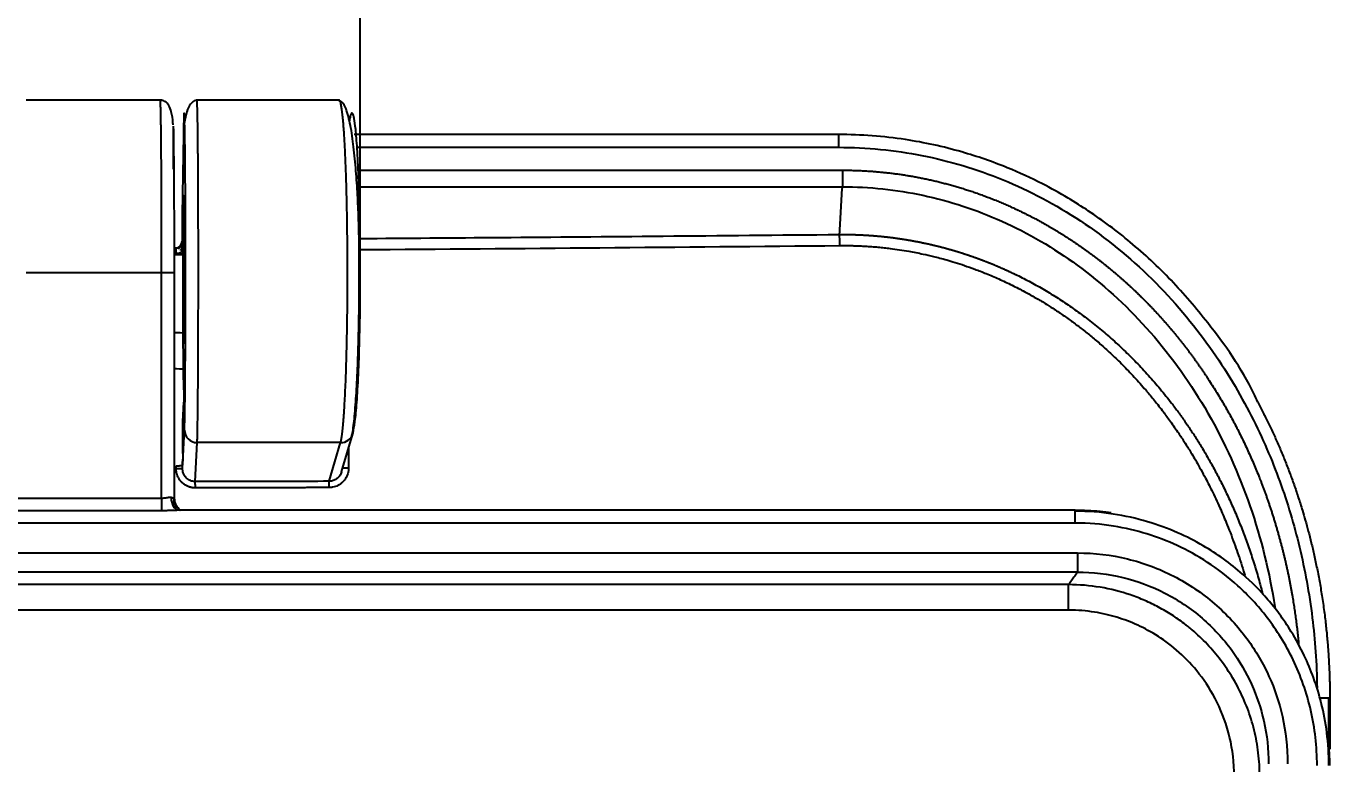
# Model space of a CAD drawing. Header units: millimetres. Extents: x 63 to 483, y 13 to 310.
# Drawn here: x 419.09 to 453.1, y 250.41 to 269.66 of the extents above; entities that cross this region are included whole.
import ezdxf

# ---------------------------------------------------------------- set-up
doc = ezdxf.new("R2010")
doc.units = ezdxf.units.MM
doc.layers.add('DIM', color=5, linetype='Continuous')
doc.styles.get("Standard").update_dxf_attribs({"font": 'arial.ttf'})
doc.dimstyles.new('사본 Standard', dxfattribs={"dimtxt": 2.5, "dimasz": 3, "dimexe": 1, "dimexo": 1, "dimgap": 0.9, "dimtad": 1, "dimdec": 1, "dimdsep": 46, "dimtxsty": 'Standard', "dimcen": 0.09, "dimclrd": 3, "dimclre": 3, "dimclrt": 2, "dimadec": 0, "dimazin": 0, "dimtfac": 1, "dimtdec": 1, "dimtmove": 0, "dimatfit": 3, "dimfxl": 1.25, "dimtolj": 1, "dimtzin": 0, "dimarcsym": 1})

# ---------------------------------------------------------------- blocks, each defined once
blk = doc.blocks.new('*D15')
at = {"layer": 'DIM', "linetype": 'ByBlock', "lineweight": -2, "transparency": 16777216}
for p, q in [((348.403, 264.4), (348.403, 286.546)), ((427.808, 264.373), (427.808, 286.546)), ((351.403, 285.546), (424.808, 285.546))]:
    blk.add_line(p, q, dxfattribs=at)
at = {"layer": 'DIM', "transparency": 16777216}
for points in [[(351.403, 286.046), (351.403, 285.046), (348.403, 285.546)], [(424.808, 286.046), (424.808, 285.046), (427.808, 285.546)]]:
    blk.add_solid(points, dxfattribs=at)
at = {"layer": 'DIM', "transparency": 16777216, "insert": (388.106, 288.579), "char_height": 3, "attachment_point": 5}
blk.add_mtext('\\A1;238.2', dxfattribs=at)

msp = doc.modelspace()

# ---------------------------------------------------------------- linework, layer by layer
at = {"extrusion": (0, 0, -1)}
for p, q in [((422.637, 267.725), (419.091, 267.725)), ((427.258, 267.725), (423.52, 267.725)), ((422.927, 267.05), (422.927, 265.93)), ((423.196, 266.834), (423.164, 264.733)), ((440.281, 266.83), (427.644, 266.83)), ((440.281, 266.83), (440.281, 266.497)), ((427.725, 266.497), (440.281, 266.497)), ((427.756, 265.9), (440.38, 265.9)), ((440.38, 265.9), (440.38, 265.467)), ((427.773, 265.467), (440.38, 265.467)), ((423.189, 265.226), (423.168, 263.807)), ((423.161, 264.041), (423.165, 264.041)), ((422.947, 263.875), (422.998, 263.875)), ((422.958, 263.694), (422.947, 263.694)), ((423.166, 263.694), (422.959, 263.694)), ((422.627, 263.225), (419.091, 263.225)), ((422.961, 263.225), (422.627, 263.225)), ((422.627, 257.34), (422.627, 263.225)), ((422.961, 257.32), (422.961, 263.225)), ((423.181, 259.345), (423.206, 259.848)), ((423.171, 258.119), (423.22, 259.122)), ((423.177, 258.509), (423.179, 259.136)), ((423.504, 257.778), (423.554, 258.794)), ((427.295, 258.794), (423.554, 258.794)), ((426.995, 257.785), (427.295, 258.794)), ((427.32, 258.034), (427.615, 259.027)), ((423.171, 258.22), (423.175, 258.3)), ((422.627, 257.34), (418.852, 257.34)), ((422.627, 257.34), (422.627, 257.018)), ((422.627, 257.018), (418.852, 257.018)), ((446.451, 257.028), (423.048, 257.028)), ((446.451, 256.695), (446.451, 257.028)), ((446.451, 256.695), (329.732, 256.695)), ((329.669, 255.917), (446.513, 255.917)), ((446.513, 255.917), (446.513, 255.419)), ((446.513, 255.419), (329.669, 255.419)), ((453.096, 252.126), (452.831, 252.126))]:
    msp.add_line(p, q, dxfattribs=at)
for centre, major_axis, ratio, start_param, end_param in [((423.214, 263.225), (0, 3.183), 0.008727, 3.427223, 5.299826), ((423.214, 263.225), (0, 1.85), 0.008727, 3.141593, 6.283185), ((423.214, 263.225), (0, 1.85), 0.008727, 0, 3.141593), ((418.998, 263.708), (-9.548, 0.144), 0.008725, 2.003249, 2.022394), ((423.182, 259.017), (0, 0.333), 0.008726, 5.077354, 6.10853), ((423.174, 258.628), (0, 0.333), 0.008726, 1.935761, 2.966937)]:
    msp.add_ellipse(centre, major_axis=major_axis, ratio=ratio, start_param=start_param, end_param=end_param, dxfattribs=at)
for centre, major_axis, ratio, start_param, end_param in [((423.498, 264.733), (0.333, -0.005), 0.866001, 3.124121, 3.159045), ((440.307, 263.935), (-0.003, 0.333), 0.016548, 4.71075, 5.759507), ((422.994, 264.041), (0, 0.167), 0.999962, 3.141593, 4.712389), ((422.998, 264.041), (0, 0.167), 0.999962, 3.141593, 4.712369), ((423.554, 259.122), (-0.333, 0.016), 0.984771, 0.050216, 1.619497), ((427.295, 259.122), (-0.32, 0.095), 0.983499, 3.141584, 3.435072), ((427.295, 259.122), (-0.32, 0.095), 0.983499, 1.855187, 3.141584), ((423.004, 258.119), (-0.167, 0), 0.003049, 1.581463, 3.132866), ((427.501, 258.134), (0.167, 0), 0.002718, 3.569621, 4.724427), ((423.504, 257.614), (0, -0.167), 0.010778, 1.56776, 2.96705), ((426.995, 257.62), (0, -0.167), 0.011839, 1.568014, 2.967047), ((423.127, 257.359), (-0.033, -0.332), 0.747136, 4.786071, 6.252116), ((423.294, 257.32), (-0.332, 0.033), 0.996157, 0.099801, 1.171915), ((446.282, 254.425), (0, -0.667), 0.000005, 1.5707, 3.141593)]:
    msp.add_ellipse(centre, major_axis=major_axis, ratio=ratio, start_param=start_param, end_param=end_param)
for points, degree, knots in [([(422.924, 267.085), (422.924, 267.1), (422.918, 267.236), (422.888, 267.405), (422.827, 267.588), (422.723, 267.701), (422.633, 267.723), (422.585, 267.725)], 3, [0, 0, 0, 0, 0.040037, 0.368138, 0.619705, 0.821493, 1, 1, 1, 1]), ([(422.627, 263.225), (422.627, 263.407), (422.627, 263.592), (422.627, 263.964), (422.627, 264.152), (422.626, 264.527), (422.625, 264.714), (422.624, 265.084), (422.623, 265.267), (422.622, 265.623), (422.621, 265.797), (422.619, 266.132), (422.618, 266.292), (422.615, 266.595), (422.614, 266.737), (422.612, 266.933), (422.611, 266.995), (422.61, 267.084), (422.609, 267.127), (422.609, 267.176), (422.608, 267.199), (422.608, 267.211), (422.608, 267.216), (422.608, 267.219), (422.608, 267.221), (422.608, 267.221), (422.608, 267.222), (422.608, 267.222), (422.608, 267.222), (422.608, 267.222), (422.606, 267.316), (422.605, 267.397), (422.602, 267.534), (422.6, 267.589), (422.597, 267.673), (422.596, 267.701), (422.593, 267.729), (422.591, 267.729), (422.59, 267.715), (422.59, 267.715), (422.59, 267.715)], 3, [0, 0, 0, 0, 0.08333, 0.08333, 0.16666, 0.16666, 0.24999, 0.24999, 0.333319, 0.333319, 0.416649, 0.416649, 0.499979, 0.499979, 0.583309, 0.583309, 0.624974, 0.624974, 0.645806, 0.656222, 0.661431, 0.664035, 0.665337, 0.665988, 0.666313, 0.666476, 0.666557, 0.666598, 0.666598, 0.666639, 0.666639, 0.749969, 0.749969, 0.833298, 0.833298, 0.916628, 0.916628, 0.999958, 0.999958, 1, 1, 1, 1]), ([(423.552, 267.725), (423.501, 267.724), (423.409, 267.682), (423.301, 267.499), (423.223, 267.221), (423.201, 266.975), (423.196, 266.839)], 3, [0, 0, 0, 0, 0.256443, 0.509055, 0.757029, 1, 1, 1, 1]), ([(423.554, 258.794), (423.555, 258.814), (423.557, 258.865), (423.56, 258.973), (423.561, 259.066), (423.563, 259.17), (423.564, 259.227), (423.566, 259.354), (423.568, 259.491), (423.57, 259.651), (423.572, 259.823), (423.572, 259.914), (423.574, 260.108), (423.576, 260.313), (423.577, 260.54), (423.579, 260.776), (423.579, 260.9), (423.58, 261.156), (423.581, 261.289), (423.582, 261.564), (423.583, 261.705), (423.583, 261.996), (423.584, 262.294), (423.584, 262.604), (423.585, 262.918), (423.585, 263.078), (423.585, 263.4), (423.585, 263.562), (423.585, 263.887), (423.584, 264.05), (423.584, 264.375), (423.583, 264.537), (423.582, 264.857), (423.582, 265.015), (423.581, 265.326), (423.579, 265.63), (423.578, 265.918), (423.576, 266.194), (423.575, 266.327), (423.573, 266.578), (423.572, 266.697), (423.569, 266.919), (423.568, 267.021), (423.565, 267.208), (423.564, 267.293), (423.561, 267.44), (423.559, 267.504), (423.556, 267.608), (423.555, 267.649), (423.552, 267.705), (423.55, 267.721), (423.548, 267.725), (423.548, 267.725), (423.547, 267.725)], 3, [0, 0, 0, 0, 0.035486, 0.070972, 0.106459, 0.106459, 0.141945, 0.141945, 0.177431, 0.212917, 0.212917, 0.248403, 0.248403, 0.283889, 0.319376, 0.319376, 0.354862, 0.354862, 0.390348, 0.390348, 0.425834, 0.425834, 0.46132, 0.496806, 0.496806, 0.532293, 0.532293, 0.567779, 0.567779, 0.603265, 0.603265, 0.638751, 0.638751, 0.674237, 0.674237, 0.709723, 0.74521, 0.74521, 0.780696, 0.780696, 0.816182, 0.816182, 0.851668, 0.851668, 0.887154, 0.887154, 0.92264, 0.92264, 0.958127, 0.958127, 0.993613, 0.993613, 1, 1, 1, 1]), ([(427.295, 258.794), (427.296, 258.795), (427.296, 258.797), (427.297, 258.8), (427.298, 258.804), (427.299, 258.807), (427.3, 258.811), (427.301, 258.815), (427.301, 258.818), (427.302, 258.822), (427.303, 258.826), (427.304, 258.83), (427.305, 258.834), (427.306, 258.838), (427.307, 258.842), (427.308, 258.846), (427.308, 258.85), (427.309, 258.855), (427.31, 258.859), (427.311, 258.863), (427.312, 258.868), (427.313, 258.872), (427.314, 258.877), (427.314, 258.882), (427.315, 258.886), (427.316, 258.891), (427.317, 258.896), (427.318, 258.901), (427.319, 258.906), (427.319, 258.911), (427.32, 258.916), (427.321, 258.921), (427.322, 258.926), (427.323, 258.931), (427.323, 258.937), (427.324, 258.942), (427.325, 258.947), (427.326, 258.953), (427.327, 258.958), (427.327, 258.964), (427.328, 258.969), (427.329, 258.975), (427.33, 258.981), (427.331, 258.986), (427.331, 258.992), (427.332, 258.998), (427.333, 259.004), (427.334, 259.01), (427.334, 259.016), (427.335, 259.022), (427.336, 259.028), (427.337, 259.034), (427.337, 259.04), (427.338, 259.046), (427.339, 259.052), (427.34, 259.059), (427.34, 259.065), (427.341, 259.071), (427.342, 259.078), (427.343, 259.084), (427.343, 259.091), (427.344, 259.097), (427.345, 259.104), (427.346, 259.11), (427.346, 259.117), (427.347, 259.123), (427.348, 259.13), (427.348, 259.137), (427.349, 259.144), (427.35, 259.15), (427.351, 259.157), (427.351, 259.164), (427.352, 259.171), (427.353, 259.178), (427.353, 259.185), (427.354, 259.192), (427.355, 259.199), (427.355, 259.206), (427.356, 259.213), (427.357, 259.22), (427.357, 259.227), (427.358, 259.234), (427.359, 259.242), (427.359, 259.249), (427.36, 259.256), (427.361, 259.263), (427.361, 259.271), (427.362, 259.278), (427.363, 259.285), (427.363, 259.293), (427.364, 259.3), (427.365, 259.308), (427.365, 259.315), (427.366, 259.322), (427.367, 259.33), (427.367, 259.337), (427.368, 259.345), (427.368, 259.353), (427.369, 259.36), (427.37, 259.368), (427.37, 259.375), (427.371, 259.383), (427.372, 259.391), (427.372, 259.398), (427.373, 259.406), (427.373, 259.414), (427.374, 259.422), (427.375, 259.429), (427.375, 259.437), (427.376, 259.445), (427.376, 259.453), (427.377, 259.461), (427.377, 259.469), (427.378, 259.476), (427.379, 259.484), (427.379, 259.492), (427.38, 259.5), (427.38, 259.508), (427.381, 259.516), (427.381, 259.524), (427.382, 259.532), (427.383, 259.54), (427.383, 259.548), (427.384, 259.556), (427.384, 259.564), (427.385, 259.572), (427.385, 259.58), (427.386, 259.588), (427.386, 259.596), (427.387, 259.604), (427.387, 259.612), (427.388, 259.62), (427.389, 259.628), (427.389, 259.636), (427.39, 259.644), (427.39, 259.652), (427.391, 259.66), (427.391, 259.669), (427.392, 259.677), (427.392, 259.685), (427.393, 259.693), (427.393, 259.701), (427.394, 259.709), (427.394, 259.717), (427.395, 259.725), (427.395, 259.734), (427.396, 259.742), (427.401, 259.832), (427.411, 260.013), (427.424, 260.301), (427.435, 260.605), (427.445, 260.921), (427.454, 261.247), (427.462, 261.622), (427.469, 262.053), (427.473, 262.544), (427.475, 263.045), (427.475, 263.552), (427.472, 264.057), (427.466, 264.554), (427.457, 265.036), (427.446, 265.496), (427.435, 265.858), (427.424, 266.135), (427.415, 266.343), (427.404, 266.549), (427.393, 266.751), (427.38, 266.945), (427.366, 267.127), (427.35, 267.294), (427.334, 267.44), (427.316, 267.562), (427.297, 267.655), (427.283, 267.698), (427.273, 267.715), (427.268, 267.72), (427.263, 267.724), (427.26, 267.725), (427.258, 267.725), (427.257, 267.725)], 3, [0, 0, 0, 0, 0.001411, 0.002819, 0.004224, 0.005626, 0.007025, 0.00842, 0.009813, 0.011202, 0.012589, 0.013972, 0.015352, 0.016729, 0.018103, 0.019474, 0.020842, 0.022207, 0.023568, 0.024927, 0.026282, 0.027635, 0.028984, 0.03033, 0.031673, 0.033013, 0.03435, 0.035684, 0.037015, 0.038342, 0.039667, 0.040988, 0.042307, 0.043622, 0.044934, 0.046243, 0.047549, 0.048852, 0.050152, 0.051448, 0.052742, 0.054033, 0.05532, 0.056604, 0.057886, 0.059164, 0.060439, 0.061711, 0.06298, 0.064245, 0.065508, 0.066768, 0.068024, 0.069278, 0.070528, 0.071775, 0.073019, 0.07426, 0.075498, 0.076733, 0.077965, 0.079194, 0.080419, 0.081642, 0.082861, 0.084078, 0.085291, 0.086501, 0.087708, 0.088912, 0.090113, 0.09131, 0.092505, 0.093697, 0.094885, 0.096071, 0.097253, 0.098432, 0.099608, 0.100781, 0.101951, 0.103118, 0.104282, 0.105442, 0.1066, 0.107755, 0.108906, 0.110054, 0.111199, 0.112341, 0.113481, 0.114616, 0.115749, 0.116879, 0.118006, 0.119129, 0.12025, 0.121367, 0.122481, 0.123593, 0.124701, 0.125806, 0.126908, 0.128006, 0.129102, 0.130195, 0.131284, 0.132371, 0.133454, 0.134534, 0.135612, 0.136686, 0.137757, 0.138825, 0.139889, 0.140951, 0.14201, 0.143065, 0.144118, 0.145167, 0.146213, 0.147257, 0.148297, 0.149334, 0.150368, 0.151398, 0.152426, 0.153451, 0.154472, 0.155491, 0.156506, 0.157518, 0.158528, 0.159534, 0.160537, 0.161537, 0.162533, 0.163527, 0.164518, 0.165505, 0.16649, 0.167471, 0.168449, 0.169424, 0.170396, 0.171365, 0.172331, 0.173294, 0.203391, 0.232873, 0.261741, 0.289996, 0.317637, 0.344665, 0.381955, 0.419432, 0.457098, 0.494954, 0.533, 0.571238, 0.609669, 0.648293, 0.687112, 0.706879, 0.727812, 0.749912, 0.773179, 0.797613, 0.823214, 0.849982, 0.877917, 0.907018, 0.937286, 0.968722, 0.976314, 0.983784, 0.991131, 0.998355, 1, 1, 1, 1]), ([(427.579, 258.948), (427.601, 259.019), (427.639, 259.242), (427.69, 259.811), (427.729, 260.502), (427.755, 261.243), (427.772, 261.974), (427.781, 262.654), (427.783, 263.258), (427.782, 263.8), (427.773, 264.331), (427.755, 264.902), (427.724, 265.519), (427.675, 266.154), (427.608, 266.763), (427.513, 267.288), (427.394, 267.638), (427.304, 267.703), (427.26, 267.7)], 3, [0, 0, 0, 0, 0.088812, 0.170566, 0.245301, 0.313043, 0.373808, 0.42762, 0.47449, 0.514433, 0.554344, 0.600534, 0.653159, 0.712373, 0.778307, 0.851089, 0.930774, 1, 1, 1, 1]), ([(423.241, 266.042), (423.239, 266.262), (423.235, 266.671), (423.229, 267.075), (423.222, 267.311), (423.216, 267.401), (423.211, 267.389), (423.206, 267.302), (423.201, 267.136), (423.198, 266.95), (423.196, 266.834)], 3, [0, 0, 0, 0, 0.10967, 0.23686, 0.36405, 0.49124, 0.61843, 0.74562, 0.87281, 1, 1, 1, 1]), ([(427.628, 259.122), (427.647, 259.187), (427.683, 259.407), (427.73, 259.972), (427.769, 260.751), (427.796, 261.687), (427.809, 262.722), (427.809, 263.79), (427.794, 264.821), (427.767, 265.754), (427.728, 266.501), (427.687, 266.994), (427.647, 267.273), (427.61, 267.393), (427.576, 267.398), (427.549, 267.326), (427.531, 267.237), (427.523, 267.19)], 3, [0, 0, 0, 0, 0.067911, 0.135821, 0.203732, 0.271642, 0.339553, 0.407463, 0.475374, 0.543284, 0.611195, 0.679106, 0.747016, 0.814927, 0.882837, 0.950748, 1, 1, 1, 1]), ([(422.961, 263.225), (422.961, 263.598), (422.96, 264.312), (422.956, 265.305), (422.951, 266.168), (422.945, 266.701), (422.941, 266.936), (422.94, 266.996)], 3, [0, 0, 0, 0, 0.227337, 0.454675, 0.682012, 0.909349, 1, 1, 1, 1]), ([(451.218, 259.849), (451.184, 259.926), (450.843, 260.667), (450.077, 261.741), (448.977, 263.046), (447.93, 264.021), (447.009, 264.712), (446.232, 265.201), (445.53, 265.589), (444.612, 266.011), (443.423, 266.425), (441.949, 266.749), (440.869, 266.83), (440.281, 266.83)], 3, [0, 0, 0, 0, 0.018407, 0.179492, 0.286981, 0.393809, 0.493244, 0.539636, 0.595528, 0.669508, 0.761588, 0.871784, 1, 1, 1, 1]), ([(440.281, 266.497), (441.016, 266.497), (442.464, 266.356), (444.592, 265.718), (446.606, 264.658), (448.512, 263.113), (450.039, 261.28), (451.103, 259.472), (451.825, 257.777), (452.329, 256.096), (452.656, 254.341), (452.752, 253.038), (452.761, 252.4)], 3, [0, 0, 0, 0, 0.101261, 0.202522, 0.303783, 0.405044, 0.506305, 0.607566, 0.708827, 0.810088, 0.911349, 1, 1, 1, 1]), ([(423.241, 260.408), (423.242, 260.55), (423.245, 260.987), (423.249, 261.815), (423.251, 262.896), (423.25, 263.996), (423.247, 265.05), (423.244, 265.709), (423.241, 266.007), (423.241, 266.042)], 3, [0, 0, 0, 0, 0.093272, 0.269755, 0.446239, 0.622722, 0.799206, 0.975689, 1, 1, 1, 1]), ([(440.38, 265.9), (441.487, 265.9), (442.568, 265.671), (443.115, 265.555), (443.65, 265.381), (444.193, 265.206), (444.717, 264.972), (445.249, 264.736), (445.76, 264.441), (446.278, 264.143), (446.769, 263.787), (447.271, 263.424), (447.736, 263.008), (448.212, 262.582), (448.647, 262.103), (449.086, 261.619), (449.488, 261.076), (449.889, 260.533), (450.238, 259.95), (450.939, 258.779), (451.411, 257.469), (451.646, 256.817), (451.827, 256.124), (452.006, 255.443), (452.122, 254.758), (452.225, 254.151), (452.28, 253.537)], 2, [0, 0, 0, 0.134154, 0.134154, 0.201231, 0.201231, 0.268308, 0.268308, 0.335385, 0.335385, 0.402462, 0.402462, 0.469539, 0.469539, 0.536616, 0.536616, 0.603693, 0.603693, 0.67077, 0.67077, 0.804923, 0.804923, 0.872, 0.872, 0.939077, 0.939077, 1, 1, 1]), ([(423.189, 265.226), (423.189, 265.231), (423.189, 265.239), (423.189, 265.244), (423.19, 265.247), (423.19, 265.248), (423.19, 265.249), (423.19, 265.248), (423.19, 265.245), (423.19, 265.243), (423.19, 265.237), (423.19, 265.234), (423.191, 265.227), (423.191, 265.225), (423.191, 265.22), (423.191, 265.217), (423.191, 265.209), (423.191, 265.203), (423.191, 265.192), (423.191, 265.189), (423.191, 265.181), (423.191, 265.178), (423.191, 265.166), (423.191, 265.158), (423.191, 265.145), (423.191, 265.141), (423.191, 265.132), (423.191, 265.127), (423.191, 265.114), (423.191, 265.105), (423.191, 265.091), (423.191, 265.086), (423.191, 265.077), (423.191, 265.072), (423.191, 265.058), (423.191, 265.049), (423.191, 265.036), (423.191, 265.031), (423.191, 265.022), (423.191, 265.018), (423.191, 265.005), (423.191, 264.997), (423.191, 264.989)], 3, [0, 0, 0, 0, 0.0625, 0.125, 0.125, 0.1875, 0.1875, 0.25, 0.25, 0.3125, 0.3125, 0.375, 0.375, 0.40625, 0.40625, 0.4375, 0.4375, 0.5, 0.5, 0.53125, 0.53125, 0.5625, 0.5625, 0.625, 0.625, 0.65625, 0.65625, 0.6875, 0.6875, 0.75, 0.75, 0.78125, 0.78125, 0.8125, 0.8125, 0.875, 0.875, 0.90625, 0.90625, 0.9375, 0.9375, 1, 1, 1, 1]), ([(440.38, 265.467), (441.084, 265.468), (442.513, 265.317), (444.603, 264.628), (446.594, 263.461), (448.402, 261.812), (449.914, 259.731), (451.037, 257.312), (451.503, 255.502), (451.656, 254.537), (451.666, 254.468)], 3, [0, 0, 0, 0, 0.123427, 0.250273, 0.383358, 0.525053, 0.675635, 0.830017, 0.987798, 1, 1, 1, 1]), ([(427.802, 264.119), (428.996, 264.127), (431.562, 264.147), (435.637, 264.181), (438.711, 264.209), (440.307, 264.224)], 3, [0, 0, 0, 0, 0.315801, 0.6579, 1, 1, 1, 1]), ([(440.307, 264.224), (440.316, 264.224), (440.336, 264.224), (440.365, 264.224), (440.394, 264.224), (440.423, 264.224), (440.452, 264.224), (440.481, 264.224), (440.51, 264.224), (440.54, 264.223), (440.569, 264.223), (440.598, 264.222), (440.627, 264.222), (440.656, 264.221), (440.686, 264.22), (440.715, 264.219), (440.744, 264.218), (440.773, 264.217), (440.803, 264.216), (440.832, 264.215), (440.861, 264.214), (440.89, 264.212), (440.92, 264.211), (440.949, 264.209), (440.978, 264.207), (441.007, 264.206), (441.037, 264.204), (441.066, 264.202), (441.095, 264.2), (441.125, 264.198), (441.154, 264.196), (441.183, 264.194), (441.212, 264.191), (441.242, 264.189), (441.271, 264.186), (441.3, 264.184), (441.33, 264.181), (441.359, 264.178), (441.388, 264.176), (441.418, 264.173), (441.447, 264.17), (441.476, 264.166), (441.506, 264.163), (441.535, 264.16), (441.564, 264.157), (441.594, 264.153), (441.623, 264.15), (441.652, 264.146), (441.682, 264.142), (441.711, 264.139), (441.74, 264.135), (441.77, 264.131), (441.799, 264.127), (441.828, 264.123), (441.858, 264.118), (441.887, 264.114), (441.916, 264.11), (441.945, 264.105), (441.975, 264.101), (442.004, 264.096), (442.033, 264.091), (442.063, 264.087), (442.092, 264.082), (442.121, 264.077), (442.15, 264.072), (442.18, 264.066), (442.209, 264.061), (442.238, 264.056), (442.267, 264.05), (442.296, 264.045), (442.326, 264.039), (442.355, 264.034), (442.384, 264.028), (442.413, 264.022), (442.442, 264.016), (442.471, 264.01), (442.501, 264.004), (442.53, 263.998), (442.559, 263.992), (442.588, 263.985), (442.617, 263.979), (442.646, 263.972), (442.675, 263.966), (442.704, 263.959), (442.733, 263.952), (442.762, 263.945), (442.791, 263.938), (442.82, 263.931), (442.849, 263.924), (442.878, 263.917), (442.907, 263.91), (442.936, 263.902), (442.965, 263.895), (442.994, 263.887), (443.023, 263.88), (443.052, 263.872), (443.081, 263.864), (443.11, 263.856), (443.139, 263.848), (443.167, 263.84), (443.196, 263.832), (443.225, 263.824), (443.254, 263.815), (443.283, 263.807), (443.311, 263.798), (443.34, 263.79), (443.369, 263.781), (443.397, 263.772), (443.426, 263.764), (443.455, 263.755), (443.483, 263.746), (443.512, 263.737), (443.54, 263.727), (443.569, 263.718), (443.598, 263.709), (443.626, 263.699), (443.655, 263.69), (443.683, 263.68), (443.711, 263.671), (443.74, 263.661), (443.768, 263.651), (443.797, 263.641), (443.825, 263.631), (443.853, 263.621), (443.882, 263.611), (443.91, 263.601), (443.938, 263.59), (443.966, 263.58), (443.995, 263.569), (444.023, 263.559), (444.051, 263.548), (444.079, 263.537), (444.107, 263.527), (444.135, 263.516), (444.163, 263.505), (444.191, 263.494), (444.219, 263.482), (444.247, 263.471), (444.275, 263.46), (444.303, 263.448), (444.331, 263.437), (444.359, 263.425), (444.386, 263.414), (444.414, 263.402), (444.442, 263.39), (444.47, 263.378), (444.497, 263.366), (444.525, 263.354), (444.552, 263.342), (444.58, 263.33), (444.608, 263.317), (444.635, 263.305), (444.663, 263.293), (444.69, 263.28), (444.717, 263.267), (444.745, 263.255), (444.772, 263.242), (444.799, 263.229), (444.827, 263.216), (444.854, 263.203), (444.881, 263.19), (444.908, 263.177), (445.047, 263.109), (445.297, 262.98), (445.654, 262.779), (446.01, 262.561), (446.362, 262.325), (446.711, 262.072), (447.055, 261.802), (447.393, 261.514), (447.725, 261.21), (448.05, 260.888), (448.366, 260.549), (448.673, 260.194), (448.899, 259.911), (449.053, 259.708), (449.141, 259.59), (449.228, 259.469), (449.316, 259.345), (449.403, 259.217), (449.491, 259.086), (449.578, 258.952), (449.666, 258.814), (449.753, 258.673), (449.839, 258.528), (449.925, 258.38), (450.01, 258.229), (450.095, 258.074), (450.179, 257.916), (450.262, 257.754), (450.343, 257.589), (450.424, 257.421), (450.503, 257.249), (450.581, 257.074), (450.658, 256.896), (450.733, 256.714), (450.806, 256.529), (450.878, 256.341), (450.947, 256.15), (451.015, 255.955), (451.08, 255.757), (451.143, 255.557), (451.204, 255.353), (451.247, 255.198), (451.278, 255.087), (451.298, 255.012), (451.32, 254.926), (451.336, 254.864), (451.343, 254.835)], 3, [0, 0, 0, 0, 0.001861, 0.003722, 0.005584, 0.007447, 0.00931, 0.011174, 0.013039, 0.014904, 0.01677, 0.018637, 0.020505, 0.022373, 0.024242, 0.026111, 0.027981, 0.029852, 0.031723, 0.033595, 0.035468, 0.037342, 0.039216, 0.04109, 0.042966, 0.044842, 0.046718, 0.048595, 0.050473, 0.052352, 0.054231, 0.05611, 0.057991, 0.059872, 0.061753, 0.063635, 0.065518, 0.067402, 0.069285, 0.07117, 0.073055, 0.074941, 0.076827, 0.078714, 0.080602, 0.08249, 0.084378, 0.086268, 0.088157, 0.090048, 0.091939, 0.09383, 0.095722, 0.097615, 0.099508, 0.101402, 0.103296, 0.105191, 0.107086, 0.108982, 0.110878, 0.112775, 0.114672, 0.11657, 0.118469, 0.120368, 0.122267, 0.124167, 0.126068, 0.127969, 0.12987, 0.131772, 0.133675, 0.135578, 0.137481, 0.139385, 0.141289, 0.143194, 0.145099, 0.147005, 0.148912, 0.150818, 0.152725, 0.154633, 0.156541, 0.15845, 0.160359, 0.162268, 0.164178, 0.166088, 0.167999, 0.16991, 0.171821, 0.173733, 0.175646, 0.177558, 0.179471, 0.181385, 0.183299, 0.185213, 0.187128, 0.189043, 0.190959, 0.192874, 0.194791, 0.196707, 0.198624, 0.200542, 0.202459, 0.204378, 0.206296, 0.208215, 0.210134, 0.212053, 0.213973, 0.215893, 0.217814, 0.219735, 0.221656, 0.223577, 0.225499, 0.227421, 0.229343, 0.231266, 0.233189, 0.235112, 0.237036, 0.23896, 0.240884, 0.242808, 0.244733, 0.246658, 0.248583, 0.250509, 0.252435, 0.254361, 0.256287, 0.258213, 0.26014, 0.262067, 0.263995, 0.265922, 0.26785, 0.269778, 0.271706, 0.273635, 0.275563, 0.277492, 0.279421, 0.281351, 0.28328, 0.28521, 0.28714, 0.28907, 0.291, 0.292931, 0.294862, 0.296793, 0.298724, 0.300655, 0.302586, 0.304518, 0.30645, 0.332219, 0.358437, 0.385102, 0.41221, 0.439757, 0.467735, 0.496138, 0.524956, 0.554179, 0.583798, 0.613799, 0.644171, 0.653368, 0.662743, 0.672295, 0.682024, 0.691929, 0.702009, 0.712264, 0.722693, 0.733294, 0.744067, 0.75501, 0.766123, 0.777403, 0.78885, 0.800463, 0.812239, 0.824176, 0.836275, 0.848532, 0.860946, 0.873514, 0.886236, 0.899108, 0.91213, 0.925298, 0.93861, 0.952064, 0.965657, 0.979388, 0.98289, 0.987846, 0.994252, 1, 1, 1, 1]), ([(423.117, 263.909), (423.109, 263.901), (423.091, 263.888), (423.061, 263.873), (423.029, 263.865), (423.008, 263.863), (422.998, 263.863)], 3, [0, 0, 0, 0, 0.263009, 0.520425, 0.767337, 1, 1, 1, 1]), ([(423.119, 263.804), (423.127, 263.814), (423.142, 263.837), (423.157, 263.877), (423.165, 263.92), (423.167, 263.95), (423.167, 263.965)], 3, [0, 0, 0, 0, 0.24095, 0.488426, 0.74161, 1, 1, 1, 1]), ([(423.156, 263.776), (423.156, 263.778), (423.156, 263.796), (423.156, 263.829), (423.155, 263.873), (423.155, 263.898), (423.155, 263.909)], 3, [0, 0, 0, 0, 0.027579, 0.351907, 0.676084, 1, 1, 1, 1]), ([(440.312, 263.935), (440.32, 263.935), (440.343, 263.935), (440.384, 263.935), (440.442, 263.935), (440.516, 263.935), (440.607, 263.933), (440.714, 263.931), (440.837, 263.926), (440.982, 263.919), (441.141, 263.908), (441.307, 263.894), (441.468, 263.878), (441.736, 263.847), (442.076, 263.796), (442.452, 263.722), (442.721, 263.66), (442.926, 263.608), (443.114, 263.556), (443.329, 263.492), (443.573, 263.414), (443.846, 263.317), (444.145, 263.201), (444.471, 263.062), (444.805, 262.905), (445.125, 262.739), (445.41, 262.58), (445.654, 262.435), (445.891, 262.285), (446.132, 262.124), (446.388, 261.942), (446.639, 261.752), (446.845, 261.587), (447.011, 261.449), (447.141, 261.337), (447.274, 261.218), (447.411, 261.092), (447.552, 260.958), (447.695, 260.816), (447.843, 260.664), (447.994, 260.504), (448.145, 260.337), (448.276, 260.186), (448.392, 260.048), (448.497, 259.92), (448.608, 259.782), (448.747, 259.602), (448.922, 259.367), (449.111, 259.099), (449.276, 258.849), (449.398, 258.656), (449.498, 258.494), (449.594, 258.332), (449.705, 258.137), (449.849, 257.872), (449.99, 257.598), (450.122, 257.324), (450.249, 257.046), (450.415, 256.662), (450.567, 256.268), (450.692, 255.914), (450.78, 255.646), (450.843, 255.44), (450.877, 255.323), (450.884, 255.302)], 3, [0, 0, 0, 0, 0.001706, 0.004531, 0.008475, 0.013539, 0.019723, 0.027028, 0.035453, 0.045, 0.056662, 0.068013, 0.079054, 0.089783, 0.123197, 0.149306, 0.16811, 0.179612, 0.19269, 0.207975, 0.225467, 0.245165, 0.267069, 0.291181, 0.3175, 0.342647, 0.364899, 0.384256, 0.400717, 0.42215, 0.443581, 0.465012, 0.486444, 0.497584, 0.509247, 0.521434, 0.534144, 0.547377, 0.561133, 0.575412, 0.590742, 0.60607, 0.621397, 0.631744, 0.642978, 0.655097, 0.668103, 0.689394, 0.715017, 0.735201, 0.750736, 0.761623, 0.774037, 0.789326, 0.807491, 0.835753, 0.852346, 0.869691, 0.898206, 0.937888, 0.955944, 0.975158, 0.995528, 1, 1, 1, 1]), ([(422.998, 263.875), (422.998, 263.875), (422.999, 263.874), (422.999, 263.87), (423, 263.856), (423, 263.832), (423.001, 263.799), (423.001, 263.763), (423.001, 263.737), (423.001, 263.724), (423.001, 263.723)], 3, [0, 0, 0, 0, 0.044358, 0.180991, 0.332549, 0.501383, 0.677817, 0.840828, 0.984253, 1, 1, 1, 1]), ([(423.168, 263.807), (423.168, 263.801), (423.166, 263.796), (423.163, 263.788), (423.162, 263.785), (423.159, 263.78), (423.157, 263.777), (423.151, 263.77), (423.146, 263.765), (423.137, 263.758), (423.134, 263.756), (423.127, 263.751), (423.123, 263.749), (423.112, 263.743), (423.103, 263.74), (423.092, 263.736), (423.09, 263.735), (423.085, 263.734), (423.083, 263.733), (423.076, 263.731), (423.071, 263.73), (423.056, 263.727), (423.045, 263.725), (423.029, 263.724), (423.023, 263.723), (423.012, 263.723), (423.007, 263.723), (423.001, 263.723)], 3, [0, 0, 0, 0, 0.125, 0.125, 0.1875, 0.1875, 0.25, 0.25, 0.375, 0.375, 0.4375, 0.4375, 0.5, 0.5, 0.625, 0.625, 0.65625, 0.65625, 0.6875, 0.6875, 0.75, 0.75, 0.875, 0.875, 0.9375, 0.9375, 1, 1, 1, 1]), ([(423.206, 260.172), (423.206, 260.169), (423.207, 260.162), (423.207, 260.153), (423.207, 260.142), (423.207, 260.136), (423.207, 260.123), (423.207, 260.116), (423.207, 260.1), (423.207, 260.092), (423.207, 260.076), (423.207, 260.067), (423.207, 260.053), (423.207, 260.049), (423.207, 260.04), (423.207, 260.035), (423.207, 260.021), (423.207, 260.012), (423.207, 259.998), (423.207, 259.993), (423.207, 259.984), (423.207, 259.979), (423.207, 259.966), (423.207, 259.957), (423.207, 259.944), (423.207, 259.94), (423.207, 259.931), (423.207, 259.927), (423.207, 259.916), (423.207, 259.908), (423.207, 259.898), (423.207, 259.894), (423.207, 259.888), (423.207, 259.885), (423.207, 259.876), (423.207, 259.871), (423.207, 259.864), (423.207, 259.862), (423.206, 259.858), (423.206, 259.856), (423.206, 259.852), (423.206, 259.849), (423.206, 259.848)], 3, [0, 0, 0, 0, 0.0625, 0.125, 0.125, 0.1875, 0.1875, 0.25, 0.25, 0.3125, 0.3125, 0.375, 0.375, 0.40625, 0.40625, 0.4375, 0.4375, 0.5, 0.5, 0.53125, 0.53125, 0.5625, 0.5625, 0.625, 0.625, 0.65625, 0.65625, 0.6875, 0.6875, 0.75, 0.75, 0.78125, 0.78125, 0.8125, 0.8125, 0.875, 0.875, 0.90625, 0.90625, 0.9375, 0.9375, 1, 1, 1, 1]), ([(423.22, 259.122), (423.224, 259.189), (423.23, 259.417), (423.237, 259.908), (423.24, 260.281), (423.241, 260.408)], 3, [0, 0, 0, 0, 0.404613, 0.809225, 1, 1, 1, 1]), ([(451.216, 259.846), (451.227, 259.824), (451.287, 259.711), (451.393, 259.505), (451.531, 259.223), (451.666, 258.933), (451.796, 258.634), (451.923, 258.328), (452.045, 258.014), (452.162, 257.692), (452.274, 257.362), (452.371, 257.054), (452.457, 256.761), (452.535, 256.48), (452.612, 256.177), (452.688, 255.852), (452.762, 255.505), (452.832, 255.137), (452.886, 254.814), (452.926, 254.546), (452.953, 254.344), (452.977, 254.15), (452.998, 253.965), (453.016, 253.787), (453.031, 253.617), (453.045, 253.456), (453.056, 253.302), (453.065, 253.156), (453.072, 253.019), (453.079, 252.889), (453.084, 252.767), (453.087, 252.652), (453.09, 252.546), (453.092, 252.447), (453.094, 252.356), (453.094, 252.272), (453.095, 252.196), (453.095, 252.148), (453.095, 252.126)], 3, [0, 0, 0, 0, 0.009363, 0.047711, 0.086814, 0.126661, 0.16724, 0.208538, 0.250542, 0.293237, 0.336609, 0.380642, 0.414246, 0.450557, 0.489541, 0.531158, 0.575366, 0.622115, 0.671353, 0.697789, 0.723165, 0.747491, 0.770774, 0.793024, 0.814247, 0.834452, 0.853646, 0.871837, 0.889033, 0.905239, 0.920462, 0.934709, 0.947986, 0.960299, 0.971651, 0.98205, 0.991498, 1, 1, 1, 1]), ([(427.504, 258.655), (427.504, 258.568), (427.503, 258.394), (427.503, 258.221), (427.503, 258.133)], 3, [0, 0, 0, 0, 0.497571, 1, 1, 1, 1]), ([(423.006, 258.188), (423.017, 258.188), (423.028, 258.188), (423.044, 258.189), (423.049, 258.189), (423.059, 258.19), (423.064, 258.191), (423.079, 258.192), (423.089, 258.193), (423.102, 258.195), (423.106, 258.196), (423.115, 258.197), (423.119, 258.198), (423.13, 258.2), (423.137, 258.201), (423.146, 258.204), (423.149, 258.205), (423.154, 258.207), (423.158, 258.208), (423.162, 258.21), (423.165, 258.212), (423.166, 258.213), (423.17, 258.216), (423.171, 258.218), (423.171, 258.22)], 3, [0, 0, 0, 0, 0.125, 0.125, 0.1875, 0.1875, 0.25, 0.25, 0.375, 0.375, 0.4375, 0.4375, 0.5, 0.5, 0.625, 0.625, 0.6875, 0.6875, 0.75, 0.8125, 0.8125, 0.875, 0.875, 1, 1, 1, 1]), ([(423.505, 257.613), (423.503, 257.613), (423.499, 257.613), (423.492, 257.613), (423.485, 257.613), (423.479, 257.614), (423.472, 257.614), (423.465, 257.615), (423.459, 257.615), (423.452, 257.616), (423.446, 257.616), (423.439, 257.617), (423.433, 257.618), (423.426, 257.619), (423.42, 257.62), (423.413, 257.621), (423.407, 257.623), (423.4, 257.624), (423.394, 257.626), (423.387, 257.627), (423.381, 257.629), (423.374, 257.63), (423.368, 257.632), (423.362, 257.634), (423.355, 257.636), (423.349, 257.638), (423.343, 257.64), (423.336, 257.643), (423.33, 257.645), (423.324, 257.647), (423.311, 257.652), (423.292, 257.661), (423.267, 257.674), (423.243, 257.688), (423.217, 257.705), (423.19, 257.725), (423.163, 257.749), (423.136, 257.777), (423.109, 257.809), (423.084, 257.845), (423.062, 257.884), (423.048, 257.915), (423.039, 257.938), (423.034, 257.95), (423.03, 257.963), (423.026, 257.975), (423.023, 257.988), (423.02, 258.001), (423.017, 258.014), (423.014, 258.026), (423.012, 258.039), (423.01, 258.052), (423.009, 258.066), (423.007, 258.079), (423.007, 258.092), (423.006, 258.105), (423.006, 258.114), (423.006, 258.119)], 3, [0, 0, 0, 0, 0.008482, 0.016945, 0.02539, 0.033819, 0.042233, 0.050634, 0.059024, 0.067403, 0.075773, 0.084136, 0.092494, 0.100848, 0.109199, 0.11755, 0.125901, 0.134254, 0.142611, 0.150973, 0.159342, 0.16772, 0.176107, 0.184506, 0.192917, 0.201343, 0.209785, 0.218245, 0.226723, 0.235222, 0.243743, 0.279174, 0.314665, 0.35033, 0.386283, 0.431593, 0.477061, 0.522926, 0.579355, 0.635482, 0.691754, 0.748612, 0.765514, 0.782347, 0.799123, 0.815851, 0.832544, 0.849212, 0.865868, 0.882521, 0.899185, 0.915869, 0.932586, 0.949346, 0.966161, 0.983042, 1, 1, 1, 1]), ([(423.504, 257.778), (423.487, 257.778), (423.454, 257.78), (423.402, 257.792), (423.35, 257.814), (423.301, 257.846), (423.259, 257.884), (423.228, 257.925), (423.204, 257.967), (423.186, 258.011), (423.174, 258.062), (423.171, 258.099), (423.171, 258.119)], 3, [0, 0, 0, 0, 0.092515, 0.190165, 0.299301, 0.414319, 0.522339, 0.617578, 0.704984, 0.792475, 0.888045, 1, 1, 1, 1]), ([(427.32, 258.034), (427.319, 258.033), (427.313, 258.013), (427.298, 257.975), (427.266, 257.923), (427.229, 257.88), (427.189, 257.847), (427.148, 257.822), (427.103, 257.803), (427.052, 257.788), (427.015, 257.785), (426.995, 257.785)], 3, [0, 0, 0, 0, 0.005232, 0.141009, 0.282459, 0.414051, 0.52998, 0.636787, 0.74408, 0.861665, 1, 1, 1, 1]), ([(426.997, 257.62), (426.962, 257.62), (426.89, 257.62), (426.778, 257.62), (426.66, 257.62), (426.536, 257.62), (426.404, 257.619), (426.266, 257.619), (426.075, 257.618), (425.833, 257.618), (425.542, 257.617), (425.27, 257.616), (425.016, 257.615), (424.777, 257.614), (424.533, 257.614), (424.284, 257.613), (424.029, 257.613), (423.769, 257.613), (423.594, 257.613), (423.505, 257.613)], 3, [0, 0, 0, 0, 0.030092, 0.062059, 0.095901, 0.131619, 0.169211, 0.208679, 0.250023, 0.33336, 0.416696, 0.500031, 0.566865, 0.63523, 0.705124, 0.776548, 0.849502, 0.923986, 1, 1, 1, 1]), ([(422.877, 257.359), (422.863, 257.362), (422.834, 257.362), (422.788, 257.356), (422.739, 257.349), (422.686, 257.342), (422.648, 257.34), (422.627, 257.34)], 3, [0, 0, 0, 0, 0.207662, 0.395777, 0.580394, 0.778061, 1, 1, 1, 1]), ([(422.961, 257.32), (422.961, 257.322), (422.96, 257.327), (422.953, 257.333), (422.942, 257.34), (422.927, 257.346), (422.905, 257.353), (422.887, 257.357), (422.877, 257.359)], 3, [0, 0, 0, 0, 0.164187, 0.319906, 0.474535, 0.635891, 0.809639, 1, 1, 1, 1]), ([(423.01, 257.056), (423.004, 257.067), (422.993, 257.094), (422.973, 257.155), (422.953, 257.237), (422.953, 257.298), (422.955, 257.331)], 3, [0, 0, 0, 0, 0.258384, 0.498202, 0.745875, 1, 1, 1, 1]), ([(423.051, 257.028), (423.05, 257.028), (423.047, 257.028), (423.041, 257.028), (423.034, 257.028), (423.027, 257.028), (423.019, 257.028), (423.012, 257.027), (423.005, 257.027), (422.997, 257.027), (422.989, 257.027), (422.982, 257.027), (422.974, 257.026), (422.966, 257.026), (422.958, 257.026), (422.95, 257.026), (422.942, 257.025), (422.934, 257.025), (422.926, 257.025), (422.918, 257.024), (422.909, 257.024), (422.897, 257.024), (422.882, 257.023), (422.863, 257.022), (422.844, 257.022), (422.825, 257.021), (422.806, 257.02), (422.786, 257.02), (422.767, 257.019), (422.747, 257.019), (422.727, 257.019), (422.708, 257.018), (422.688, 257.018), (422.668, 257.018), (422.648, 257.018), (422.634, 257.018), (422.627, 257.018)], 3, [0, 0, 0, 0, 0.007307, 0.024863, 0.042544, 0.060354, 0.078294, 0.096365, 0.114568, 0.132906, 0.15138, 0.169991, 0.188741, 0.20763, 0.226661, 0.245835, 0.265152, 0.284615, 0.304224, 0.323981, 0.343886, 0.363942, 0.408419, 0.452995, 0.497683, 0.542494, 0.587441, 0.632535, 0.677789, 0.723214, 0.768822, 0.814624, 0.860632, 0.906857, 0.953309, 1, 1, 1, 1]), ([(447.393, 256.96), (447.296, 256.974), (447.2, 256.985), (446.886, 257.016), (446.668, 257.027), (446.451, 257.027)], 3, [0, 0, 0, 0, 0.309511, 0.309511, 1, 1, 1, 1]), ([(453.07, 250.369), (453.07, 250.658), (453.036, 251.203), (452.892, 251.974), (452.686, 252.646), (452.423, 253.271), (452.121, 253.827), (451.796, 254.308), (451.385, 254.823), (450.757, 255.459), (449.952, 256.038), (449.104, 256.47), (448.318, 256.758), (447.42, 256.957), (446.786, 257.005), (446.451, 257.005)], 3, [0, 0, 0, 0, 0.08267, 0.157778, 0.225216, 0.284997, 0.352803, 0.40702, 0.452251, 0.54242, 0.663697, 0.736089, 0.816265, 0.904236, 1, 1, 1, 1]), ([(446.513, 255.419), (446.911, 255.419), (447.701, 255.325), (448.815, 254.909), (449.785, 254.256), (450.545, 253.432), (451.08, 252.512), (451.417, 251.505), (451.496, 250.79), (451.495, 250.413)], 3, [0, 0, 0, 0, 0.152166, 0.301608, 0.451125, 0.595885, 0.727208, 0.855609, 1, 1, 1, 1]), ([(451.266, 250.085), (451.266, 250.292), (451.253, 250.498), (451.204, 250.903), (451.168, 251.102), (451.072, 251.49), (451.013, 251.68), (450.874, 252.047), (450.795, 252.224), (450.618, 252.566), (450.521, 252.729), (450.311, 253.042), (450.198, 253.191), (449.959, 253.472), (449.833, 253.605), (449.636, 253.791), (449.569, 253.85), (449.467, 253.937), (449.416, 253.98), (449.355, 254.028), (449.324, 254.051), (449.309, 254.063), (449.301, 254.069), (449.297, 254.072), (449.295, 254.073), (449.294, 254.074), (449.294, 254.075), (449.294, 254.075), (449.294, 254.075), (449.293, 254.075), (449.293, 254.075), (449.189, 254.154), (449.082, 254.229), (448.86, 254.372), (448.746, 254.439), (448.511, 254.564), (448.391, 254.622), (448.146, 254.728), (448.021, 254.777), (447.638, 254.908), (447.374, 254.975), (446.835, 255.066), (446.559, 255.089), (446.282, 255.089)], 3, [0, 0, 0, 0, 0.0625, 0.0625, 0.125, 0.125, 0.1875, 0.1875, 0.25, 0.25, 0.3125, 0.3125, 0.375, 0.375, 0.4375, 0.4375, 0.46875, 0.46875, 0.484375, 0.492187, 0.496094, 0.498047, 0.499023, 0.499512, 0.499756, 0.499878, 0.499939, 0.499969, 0.499985, 0.499985, 0.5, 0.5, 0.5625, 0.5625, 0.625, 0.625, 0.6875, 0.6875, 0.75, 0.75, 0.875, 0.875, 1, 1, 1, 1])]:
    msp.add_open_spline(points, degree=degree, knots=knots)
for points, degree in [([(440.307, 264.224), (440.319, 264.428), (440.343, 264.839), (440.368, 265.257), (440.38, 265.467)], 3), ([(423.164, 264.733), (423.164, 264.685), (423.162, 264.566), (423.161, 264.339), (423.161, 264.147), (423.161, 264.041)], 3), ([(423.153, 263.978), (423.119, 263.912), (423.055, 263.886)], 2), ([(423.116, 263.924), (423.094, 263.9), (423.061, 263.84)], 2), ([(423.165, 264.041), (423.165, 264.041), (423.165, 264.038), (423.166, 264.021), (423.166, 263.989), (423.167, 263.938), (423.167, 263.873), (423.168, 263.829), (423.168, 263.807)], 3), ([(427.806, 263.829), (431.975, 263.859), (436.144, 263.895), (440.312, 263.935)], 3), ([(423.166, 263.694), (423.166, 263.703), (423.166, 263.712), (423.166, 263.721)], 3), ([(423.258, 261.652), (423.159, 261.654), (423.06, 261.656), (422.961, 261.658)], 3), ([(423.258, 260.707), (423.149, 260.711), (423.041, 260.715), (422.933, 260.719)], 3), ([(423.006, 258.119), (423.006, 258.142), (423.006, 258.165), (423.006, 258.188)], 3), ([(423.171, 258.119), (423.171, 258.136), (423.171, 258.169), (423.171, 258.203), (423.171, 258.22)], 3), ([(427.503, 258.133), (427.503, 258.109), (427.499, 258.059), (427.483, 257.983), (427.45, 257.9), (427.4, 257.82), (427.342, 257.756), (427.284, 257.709), (427.225, 257.674), (427.162, 257.647), (427.09, 257.627), (427.03, 257.62), (426.997, 257.62)], 3), ([(426.995, 257.785), (426.606, 257.784), (425.828, 257.782), (424.664, 257.78), (423.89, 257.778), (423.504, 257.778)], 3), ([(452.76, 250.37), (452.761, 250.868), (452.651, 251.82), (452.172, 253.169), (451.477, 254.269), (450.699, 255.096), (449.903, 255.699), (449.115, 256.129), (448.334, 256.429), (447.47, 256.636), (446.804, 256.695), (446.451, 256.695)], 3), ([(446.513, 255.917), (446.963, 255.917), (447.829, 255.809), (449.043, 255.356), (450.126, 254.627), (450.986, 253.678), (451.539, 252.704), (451.889, 251.686), (451.995, 250.855), (451.994, 250.412)], 3), ([(446.513, 255.419), (446.489, 255.384), (446.44, 255.314), (446.363, 255.205), (446.309, 255.128), (446.282, 255.089)], 3), ([(446.282, 255.089), (445.779, 255.089), (444.81, 255.089), (443.477, 255.089), (442.234, 255.089), (441.078, 255.089), (440.011, 255.089), (439.028, 255.089), (438.12, 255.089), (437.28, 255.089), (436.502, 255.089), (435.782, 255.089), (435.118, 255.089), (434.508, 255.089), (433.94, 255.089), (433.389, 255.089), (432.83, 255.089), (432.262, 255.089), (431.7, 255.089), (431.148, 255.089), (430.586, 255.089), (429.976, 255.089), (429.299, 255.089), (428.563, 255.089), (427.771, 255.089), (426.917, 255.089), (425.988, 255.089), (424.974, 255.089), (423.862, 255.089), (422.64, 255.089), (421.298, 255.089), (419.83, 255.089), (418.229, 255.089), (416.488, 255.089), (414.596, 255.089), (412.544, 255.09), (410.318, 255.09), (407.903, 255.09), (405.28, 255.09), (402.432, 255.09), (399.333, 255.09), (395.946, 255.09), (392.161, 255.09), (389.48, 255.09), (388.091, 255.09)], 3), ([(446.282, 254.425), (445.78, 254.425), (444.809, 254.425), (443.478, 254.425), (442.234, 254.425), (441.078, 254.425), (440.012, 254.425), (439.029, 254.425), (438.12, 254.425), (437.28, 254.425), (436.502, 254.425), (435.782, 254.425), (435.118, 254.425), (434.508, 254.425), (433.94, 254.425), (433.389, 254.425), (432.83, 254.425), (432.262, 254.425), (431.7, 254.425), (431.148, 254.424), (430.586, 254.424), (429.976, 254.424), (429.299, 254.424), (428.563, 254.424), (427.771, 254.424), (426.916, 254.424), (425.988, 254.424), (424.974, 254.424), (423.862, 254.424), (422.64, 254.424), (421.298, 254.424), (419.83, 254.424), (418.229, 254.424), (416.487, 254.424), (414.596, 254.424), (412.544, 254.424), (410.318, 254.424), (407.902, 254.424), (405.279, 254.424), (402.431, 254.424), (399.332, 254.424), (395.945, 254.424), (392.161, 254.423), (389.48, 254.424), (388.091, 254.424)], 3), ([(450.6, 250.086), (450.601, 250.444), (450.517, 251.124), (450.178, 252.044), (449.699, 252.789), (449.165, 253.349), (448.62, 253.756), (448.082, 254.047), (447.551, 254.247), (446.969, 254.386), (446.519, 254.425), (446.282, 254.425)], 3), ([(453.069, 250.615), (453.07, 251.119), (453.071, 251.622), (453.071, 252.126)], 3), ([(453.095, 252.126), (453.095, 251.683), (453.094, 251.241), (453.093, 250.799)], 3), ([(453.092, 250.369), (453.092, 250.587), (453.082, 250.806), (453.061, 251.024)], 3)]:
    msp.add_open_spline(points, degree=degree)

# ---------------------------------------------------------------- dimensions: what is measured, and where the dimension line sits
at = {"layer": 'DIM'}
dim = msp.add_linear_dim(base=(427.808, 285.546), p1=(348.403, 263.4), p2=(427.808, 263.373), text='238.2', dimstyle='사본 Standard', override={"dimtxt": 3, "dimgap": 1.5, "dimcen": 0, "dimclrd": 256, "dimclre": 256, "dimclrt": 256, "dimtofl": 0}, dxfattribs=at)
dim.commit()
dim.dimension.update_dxf_attribs({"geometry": '*D15', "text_midpoint": (388.106, 288.579)})

doc.saveas('drawing.dxf')
